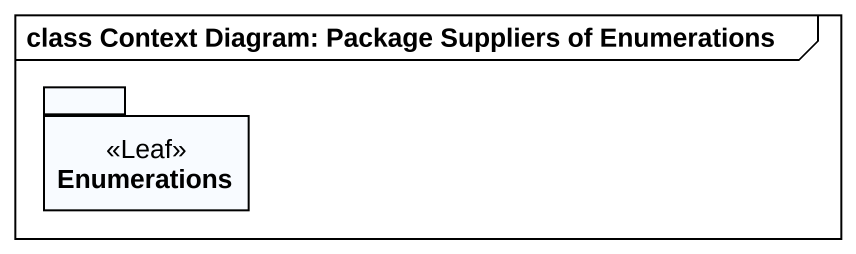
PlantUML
@startuml
mainframe class Context Diagram: Package Suppliers of Enumerations
package Enumerations <<Leaf>> {
}
@enduml
